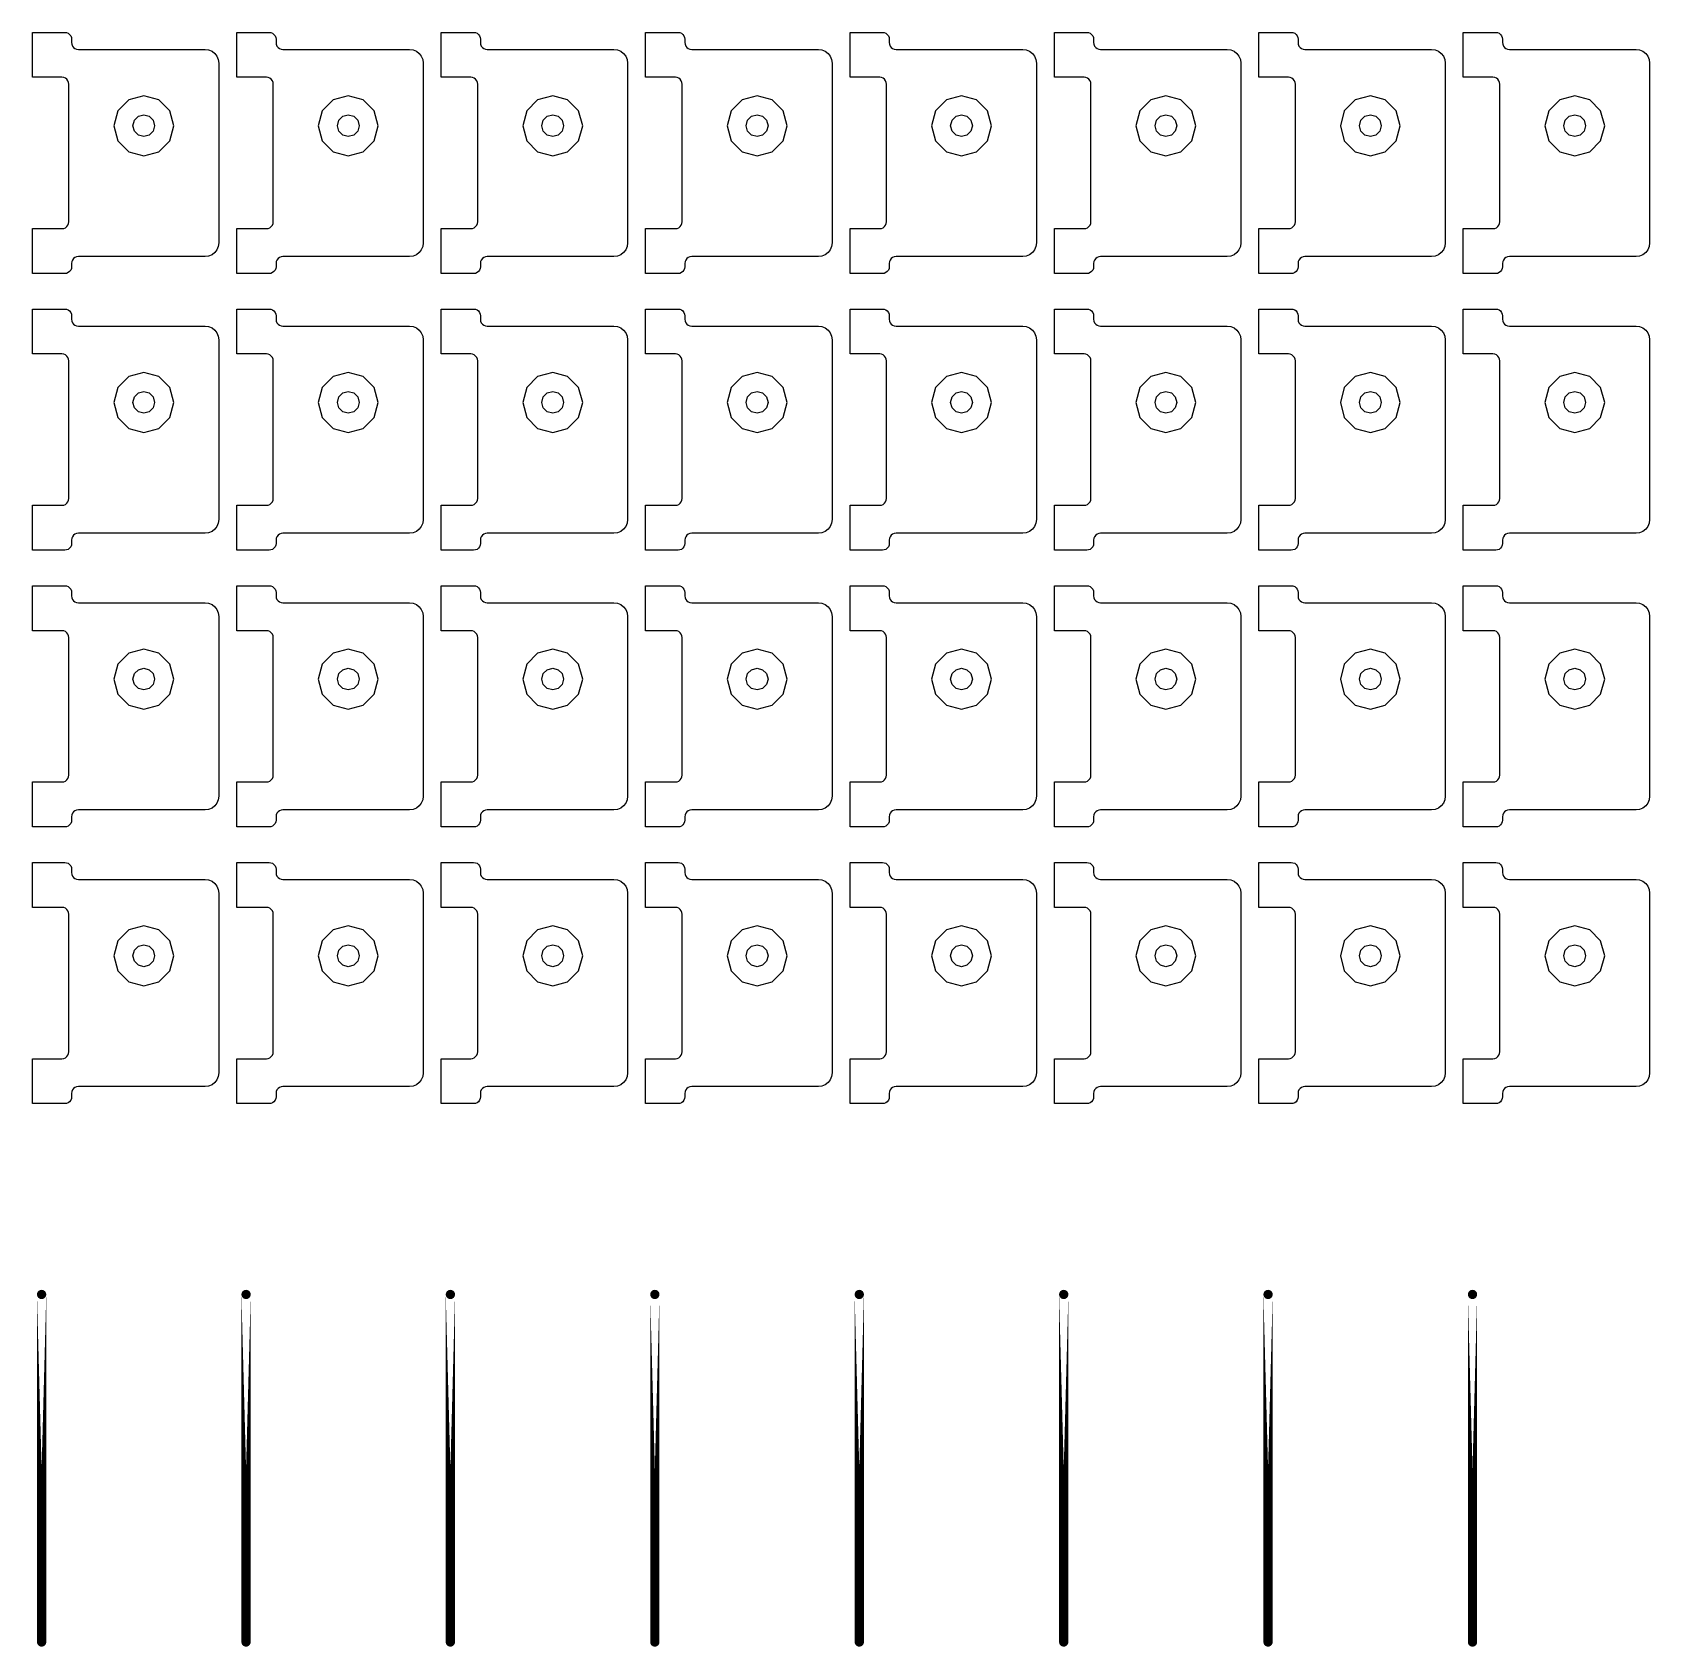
# Model space of a CAD drawing. Extents: x 11 to 212, y 11 to 212.
# Drawn here: x 81.12 to 95.08, y 46.96 to 60.89 of the extents above; entities that cross this region are included whole.
import ezdxf

# ---------------------------------------------------------------- set-up
doc = ezdxf.new("R2010")
doc.units = 0
doc.layers.get('0').update_dxf_attribs({"linetype": 'continuous'})
doc.layers.add('G', color=7, linetype='continuous')

# ---------------------------------------------------------------- blocks, each defined once
blk = doc.blocks.new('cutlineendpoint')
at = {"const_width": 0.04}
blk.add_lwpolyline([(-0.02, 0, 1), (0.02, 0, 1)], format="xyb", close=True, dxfattribs=at)

msp = doc.modelspace()

# ---------------------------------------------------------------- linework, layer by layer
at = {"layer": 'G'}
for points in [[(81.376, 59.2), (81.392, 59.202), (81.406, 59.208), (81.418, 59.217), (81.427, 59.229), (81.433, 59.244), (81.435, 59.259), (81.435, 60.447), (81.433, 60.462), (81.427, 60.476), (81.418, 60.489), (81.406, 60.498), (81.392, 60.504), (81.376, 60.506), (81.12, 60.506), (81.12, 60.894), (81.4, 60.894), (81.415, 60.892), (81.429, 60.886), (81.442, 60.877), (81.451, 60.865), (81.457, 60.851), (81.459, 60.835), (81.459, 60.806), (81.461, 60.791), (81.467, 60.776), (81.476, 60.764), (81.488, 60.755), (81.502, 60.749), (81.518, 60.747), (82.612, 60.747), (82.642, 60.743), (82.671, 60.731), (82.695, 60.713), (82.714, 60.688), (82.725, 60.66), (82.729, 60.629), (82.729, 59.076), (82.725, 59.046), (82.714, 59.018), (82.695, 58.993), (82.671, 58.975), (82.642, 58.963), (82.612, 58.959), (81.518, 58.959), (81.502, 58.957), (81.488, 58.951), (81.476, 58.942), (81.467, 58.929), (81.461, 58.915), (81.459, 58.9), (81.459, 58.871), (81.457, 58.855), (81.451, 58.841), (81.442, 58.829), (81.429, 58.82), (81.415, 58.814), (81.4, 58.812), (81.12, 58.812), (81.12, 59.2)], [(83.141, 59.2), (83.156, 59.202), (83.171, 59.208), (83.183, 59.217), (83.192, 59.229), (83.198, 59.244), (83.2, 59.259), (83.2, 60.447), (83.198, 60.462), (83.192, 60.476), (83.183, 60.489), (83.171, 60.498), (83.156, 60.504), (83.141, 60.506), (82.885, 60.506), (82.885, 60.894), (83.165, 60.894), (83.18, 60.892), (83.194, 60.886), (83.206, 60.877), (83.216, 60.865), (83.222, 60.851), (83.224, 60.835), (83.224, 60.806), (83.226, 60.791), (83.231, 60.776), (83.241, 60.764), (83.253, 60.755), (83.267, 60.749), (83.282, 60.747), (84.376, 60.747), (84.407, 60.743), (84.435, 60.731), (84.46, 60.713), (84.478, 60.688), (84.49, 60.66), (84.494, 60.629), (84.494, 59.076), (84.49, 59.046), (84.478, 59.018), (84.46, 58.993), (84.435, 58.975), (84.407, 58.963), (84.376, 58.959), (83.282, 58.959), (83.267, 58.957), (83.253, 58.951), (83.241, 58.942), (83.231, 58.929), (83.226, 58.915), (83.224, 58.9), (83.224, 58.871), (83.222, 58.855), (83.216, 58.841), (83.206, 58.829), (83.194, 58.82), (83.18, 58.814), (83.165, 58.812), (82.885, 58.812), (82.885, 59.2)], [(84.906, 59.2), (84.921, 59.202), (84.935, 59.208), (84.947, 59.217), (84.957, 59.229), (84.963, 59.244), (84.965, 59.259), (84.965, 60.447), (84.963, 60.462), (84.957, 60.476), (84.947, 60.489), (84.935, 60.498), (84.921, 60.504), (84.906, 60.506), (84.649, 60.506), (84.649, 60.894), (84.929, 60.894), (84.945, 60.892), (84.959, 60.886), (84.971, 60.877), (84.98, 60.865), (84.986, 60.851), (84.988, 60.835), (84.988, 60.806), (84.99, 60.791), (84.996, 60.776), (85.005, 60.764), (85.018, 60.755), (85.032, 60.749), (85.047, 60.747), (86.141, 60.747), (86.172, 60.743), (86.2, 60.731), (86.224, 60.713), (86.243, 60.688), (86.255, 60.66), (86.259, 60.629), (86.259, 59.076), (86.255, 59.046), (86.243, 59.018), (86.224, 58.993), (86.2, 58.975), (86.172, 58.963), (86.141, 58.959), (85.047, 58.959), (85.032, 58.957), (85.018, 58.951), (85.005, 58.942), (84.996, 58.929), (84.99, 58.915), (84.988, 58.9), (84.988, 58.871), (84.986, 58.855), (84.98, 58.841), (84.971, 58.829), (84.959, 58.82), (84.945, 58.814), (84.929, 58.812), (84.649, 58.812), (84.649, 59.2)], [(86.671, 59.2), (86.686, 59.202), (86.7, 59.208), (86.712, 59.217), (86.722, 59.229), (86.727, 59.244), (86.729, 59.259), (86.729, 60.447), (86.727, 60.462), (86.722, 60.476), (86.712, 60.489), (86.7, 60.498), (86.686, 60.504), (86.671, 60.506), (86.414, 60.506), (86.414, 60.894), (86.694, 60.894), (86.709, 60.892), (86.724, 60.886), (86.736, 60.877), (86.745, 60.865), (86.751, 60.851), (86.753, 60.835), (86.753, 60.806), (86.755, 60.791), (86.761, 60.776), (86.77, 60.764), (86.782, 60.755), (86.797, 60.749), (86.812, 60.747), (87.906, 60.747), (87.936, 60.743), (87.965, 60.731), (87.989, 60.713), (88.008, 60.688), (88.02, 60.66), (88.024, 60.629), (88.024, 59.076), (88.02, 59.046), (88.008, 59.018), (87.989, 58.993), (87.965, 58.975), (87.936, 58.963), (87.906, 58.959), (86.812, 58.959), (86.797, 58.957), (86.782, 58.951), (86.77, 58.942), (86.761, 58.929), (86.755, 58.915), (86.753, 58.9), (86.753, 58.871), (86.751, 58.855), (86.745, 58.841), (86.736, 58.829), (86.724, 58.82), (86.709, 58.814), (86.694, 58.812), (86.414, 58.812), (86.414, 59.2)], [(88.435, 59.2), (88.451, 59.202), (88.465, 59.208), (88.477, 59.217), (88.486, 59.229), (88.492, 59.244), (88.494, 59.259), (88.494, 60.447), (88.492, 60.462), (88.486, 60.476), (88.477, 60.489), (88.465, 60.498), (88.451, 60.504), (88.435, 60.506), (88.179, 60.506), (88.179, 60.894), (88.459, 60.894), (88.474, 60.892), (88.488, 60.886), (88.5, 60.877), (88.51, 60.865), (88.516, 60.851), (88.518, 60.835), (88.518, 60.806), (88.52, 60.791), (88.526, 60.776), (88.535, 60.764), (88.547, 60.755), (88.561, 60.749), (88.576, 60.747), (89.671, 60.747), (89.701, 60.743), (89.729, 60.731), (89.754, 60.713), (89.772, 60.688), (89.784, 60.66), (89.788, 60.629), (89.788, 59.076), (89.784, 59.046), (89.772, 59.018), (89.754, 58.993), (89.729, 58.975), (89.701, 58.963), (89.671, 58.959), (88.576, 58.959), (88.561, 58.957), (88.547, 58.951), (88.535, 58.942), (88.526, 58.929), (88.52, 58.915), (88.518, 58.9), (88.518, 58.871), (88.516, 58.855), (88.51, 58.841), (88.5, 58.829), (88.488, 58.82), (88.474, 58.814), (88.459, 58.812), (88.179, 58.812), (88.179, 59.2)], [(90.2, 59.2), (90.215, 59.202), (90.229, 59.208), (90.242, 59.217), (90.251, 59.229), (90.257, 59.244), (90.259, 59.259), (90.259, 60.447), (90.257, 60.462), (90.251, 60.476), (90.242, 60.489), (90.229, 60.498), (90.215, 60.504), (90.2, 60.506), (89.944, 60.506), (89.944, 60.894), (90.224, 60.894), (90.239, 60.892), (90.253, 60.886), (90.265, 60.877), (90.274, 60.865), (90.28, 60.851), (90.282, 60.835), (90.282, 60.806), (90.284, 60.791), (90.29, 60.776), (90.3, 60.764), (90.312, 60.755), (90.326, 60.749), (90.341, 60.747), (91.435, 60.747), (91.466, 60.743), (91.494, 60.731), (91.518, 60.713), (91.537, 60.688), (91.549, 60.66), (91.553, 60.629), (91.553, 59.076), (91.549, 59.046), (91.537, 59.018), (91.518, 58.993), (91.494, 58.975), (91.466, 58.963), (91.435, 58.959), (90.341, 58.959), (90.326, 58.957), (90.312, 58.951), (90.3, 58.942), (90.29, 58.929), (90.284, 58.915), (90.282, 58.9), (90.282, 58.871), (90.28, 58.855), (90.274, 58.841), (90.265, 58.829), (90.253, 58.82), (90.239, 58.814), (90.224, 58.812), (89.944, 58.812), (89.944, 59.2)], [(91.965, 59.2), (91.98, 59.202), (91.994, 59.208), (92.006, 59.217), (92.016, 59.229), (92.022, 59.244), (92.024, 59.259), (92.024, 60.447), (92.022, 60.462), (92.016, 60.476), (92.006, 60.489), (91.994, 60.498), (91.98, 60.504), (91.965, 60.506), (91.708, 60.506), (91.708, 60.894), (91.988, 60.894), (92.003, 60.892), (92.018, 60.886), (92.03, 60.877), (92.039, 60.865), (92.045, 60.851), (92.047, 60.835), (92.047, 60.806), (92.049, 60.791), (92.055, 60.776), (92.064, 60.764), (92.076, 60.755), (92.091, 60.749), (92.106, 60.747), (93.2, 60.747), (93.23, 60.743), (93.259, 60.731), (93.283, 60.713), (93.302, 60.688), (93.314, 60.66), (93.318, 60.629), (93.318, 59.076), (93.314, 59.046), (93.302, 59.018), (93.283, 58.993), (93.259, 58.975), (93.23, 58.963), (93.2, 58.959), (92.106, 58.959), (92.091, 58.957), (92.076, 58.951), (92.064, 58.942), (92.055, 58.929), (92.049, 58.915), (92.047, 58.9), (92.047, 58.871), (92.045, 58.855), (92.039, 58.841), (92.03, 58.829), (92.018, 58.82), (92.003, 58.814), (91.988, 58.812), (91.708, 58.812), (91.708, 59.2)], [(93.729, 59.2), (93.745, 59.202), (93.759, 59.208), (93.771, 59.217), (93.78, 59.229), (93.786, 59.244), (93.788, 59.259), (93.788, 60.447), (93.786, 60.462), (93.78, 60.476), (93.771, 60.489), (93.759, 60.498), (93.745, 60.504), (93.729, 60.506), (93.473, 60.506), (93.473, 60.894), (93.753, 60.894), (93.768, 60.892), (93.782, 60.886), (93.795, 60.877), (93.804, 60.865), (93.81, 60.851), (93.812, 60.835), (93.812, 60.806), (93.814, 60.791), (93.82, 60.776), (93.829, 60.764), (93.841, 60.755), (93.855, 60.749), (93.871, 60.747), (94.965, 60.747), (94.995, 60.743), (95.024, 60.731), (95.048, 60.713), (95.067, 60.688), (95.078, 60.66), (95.082, 60.629), (95.082, 59.076), (95.078, 59.046), (95.067, 59.018), (95.048, 58.993), (95.024, 58.975), (94.995, 58.963), (94.965, 58.959), (93.871, 58.959), (93.855, 58.957), (93.841, 58.951), (93.829, 58.942), (93.82, 58.929), (93.814, 58.915), (93.812, 58.9), (93.812, 58.871), (93.81, 58.855), (93.804, 58.841), (93.795, 58.829), (93.782, 58.82), (93.768, 58.814), (93.753, 58.812), (93.473, 58.812), (93.473, 59.2)], [(82.307, 59.959), (82.341, 60.088), (82.307, 60.218), (82.212, 60.312), (82.082, 60.347), (81.953, 60.312), (81.858, 60.218), (81.824, 60.088), (81.858, 59.959), (81.953, 59.864), (82.082, 59.829), (82.212, 59.864)], [(84.071, 59.959), (84.106, 60.088), (84.071, 60.218), (83.976, 60.312), (83.847, 60.347), (83.718, 60.312), (83.623, 60.218), (83.588, 60.088), (83.623, 59.959), (83.718, 59.864), (83.847, 59.829), (83.976, 59.864)], [(85.836, 59.959), (85.871, 60.088), (85.836, 60.218), (85.741, 60.312), (85.612, 60.347), (85.482, 60.312), (85.388, 60.218), (85.353, 60.088), (85.388, 59.959), (85.482, 59.864), (85.612, 59.829), (85.741, 59.864)], [(87.601, 59.959), (87.635, 60.088), (87.601, 60.218), (87.506, 60.312), (87.376, 60.347), (87.247, 60.312), (87.152, 60.218), (87.118, 60.088), (87.152, 59.959), (87.247, 59.864), (87.376, 59.829), (87.506, 59.864)], [(89.365, 59.959), (89.4, 60.088), (89.365, 60.218), (89.271, 60.312), (89.141, 60.347), (89.012, 60.312), (88.917, 60.218), (88.882, 60.088), (88.917, 59.959), (89.012, 59.864), (89.141, 59.829), (89.271, 59.864)], [(91.13, 59.959), (91.165, 60.088), (91.13, 60.218), (91.035, 60.312), (90.906, 60.347), (90.776, 60.312), (90.682, 60.218), (90.647, 60.088), (90.682, 59.959), (90.776, 59.864), (90.906, 59.829), (91.035, 59.864)], [(92.895, 59.959), (92.929, 60.088), (92.895, 60.218), (92.8, 60.312), (92.671, 60.347), (92.541, 60.312), (92.446, 60.218), (92.412, 60.088), (92.446, 59.959), (92.541, 59.864), (92.671, 59.829), (92.8, 59.864)], [(94.659, 59.959), (94.694, 60.088), (94.659, 60.218), (94.565, 60.312), (94.435, 60.347), (94.306, 60.312), (94.211, 60.218), (94.176, 60.088), (94.211, 59.959), (94.306, 59.864), (94.435, 59.829), (94.565, 59.864)], [(82.176, 60.088), (82.164, 60.041), (82.129, 60.007), (82.082, 59.994), (82.035, 60.007), (82.001, 60.041), (81.988, 60.088), (82.001, 60.135), (82.035, 60.17), (82.082, 60.182), (82.129, 60.17), (82.164, 60.135)], [(83.941, 60.088), (83.929, 60.041), (83.894, 60.007), (83.847, 59.994), (83.8, 60.007), (83.766, 60.041), (83.753, 60.088), (83.766, 60.135), (83.8, 60.17), (83.847, 60.182), (83.894, 60.17), (83.929, 60.135)], [(85.706, 60.088), (85.693, 60.041), (85.659, 60.007), (85.612, 59.994), (85.565, 60.007), (85.53, 60.041), (85.518, 60.088), (85.53, 60.135), (85.565, 60.17), (85.612, 60.182), (85.659, 60.17), (85.693, 60.135)], [(87.471, 60.088), (87.458, 60.041), (87.424, 60.007), (87.376, 59.994), (87.329, 60.007), (87.295, 60.041), (87.282, 60.088), (87.295, 60.135), (87.329, 60.17), (87.376, 60.182), (87.424, 60.17), (87.458, 60.135)], [(89.235, 60.088), (89.223, 60.041), (89.188, 60.007), (89.141, 59.994), (89.094, 60.007), (89.06, 60.041), (89.047, 60.088), (89.06, 60.135), (89.094, 60.17), (89.141, 60.182), (89.188, 60.17), (89.223, 60.135)], [(91, 60.088), (90.987, 60.041), (90.953, 60.007), (90.906, 59.994), (90.859, 60.007), (90.824, 60.041), (90.812, 60.088), (90.824, 60.135), (90.859, 60.17), (90.906, 60.182), (90.953, 60.17), (90.987, 60.135)], [(92.765, 60.088), (92.752, 60.041), (92.718, 60.007), (92.671, 59.994), (92.624, 60.007), (92.589, 60.041), (92.576, 60.088), (92.589, 60.135), (92.624, 60.17), (92.671, 60.182), (92.718, 60.17), (92.752, 60.135)], [(94.529, 60.088), (94.517, 60.041), (94.482, 60.007), (94.435, 59.994), (94.388, 60.007), (94.354, 60.041), (94.341, 60.088), (94.354, 60.135), (94.388, 60.17), (94.435, 60.182), (94.482, 60.17), (94.517, 60.135)], [(81.376, 56.812), (81.392, 56.814), (81.406, 56.82), (81.418, 56.829), (81.427, 56.841), (81.433, 56.855), (81.435, 56.871), (81.435, 58.059), (81.433, 58.074), (81.427, 58.088), (81.418, 58.1), (81.406, 58.11), (81.392, 58.116), (81.376, 58.118), (81.12, 58.118), (81.12, 58.506), (81.4, 58.506), (81.415, 58.504), (81.429, 58.498), (81.442, 58.489), (81.451, 58.476), (81.457, 58.462), (81.459, 58.447), (81.459, 58.418), (81.461, 58.402), (81.467, 58.388), (81.476, 58.376), (81.488, 58.367), (81.502, 58.361), (81.518, 58.359), (82.612, 58.359), (82.642, 58.355), (82.671, 58.343), (82.695, 58.324), (82.714, 58.3), (82.725, 58.272), (82.729, 58.241), (82.729, 56.688), (82.725, 56.658), (82.714, 56.629), (82.695, 56.605), (82.671, 56.586), (82.642, 56.575), (82.612, 56.571), (81.518, 56.571), (81.502, 56.569), (81.488, 56.563), (81.476, 56.553), (81.467, 56.541), (81.461, 56.527), (81.459, 56.512), (81.459, 56.482), (81.457, 56.467), (81.451, 56.453), (81.442, 56.441), (81.429, 56.431), (81.415, 56.426), (81.4, 56.424), (81.12, 56.424), (81.12, 56.812)], [(83.141, 56.812), (83.156, 56.814), (83.171, 56.82), (83.183, 56.829), (83.192, 56.841), (83.198, 56.855), (83.2, 56.871), (83.2, 58.059), (83.198, 58.074), (83.192, 58.088), (83.183, 58.1), (83.171, 58.11), (83.156, 58.116), (83.141, 58.118), (82.885, 58.118), (82.885, 58.506), (83.165, 58.506), (83.18, 58.504), (83.194, 58.498), (83.206, 58.489), (83.216, 58.476), (83.222, 58.462), (83.224, 58.447), (83.224, 58.418), (83.226, 58.402), (83.231, 58.388), (83.241, 58.376), (83.253, 58.367), (83.267, 58.361), (83.282, 58.359), (84.376, 58.359), (84.407, 58.355), (84.435, 58.343), (84.46, 58.324), (84.478, 58.3), (84.49, 58.272), (84.494, 58.241), (84.494, 56.688), (84.49, 56.658), (84.478, 56.629), (84.46, 56.605), (84.435, 56.586), (84.407, 56.575), (84.376, 56.571), (83.282, 56.571), (83.267, 56.569), (83.253, 56.563), (83.241, 56.553), (83.231, 56.541), (83.226, 56.527), (83.224, 56.512), (83.224, 56.482), (83.222, 56.467), (83.216, 56.453), (83.206, 56.441), (83.194, 56.431), (83.18, 56.426), (83.165, 56.424), (82.885, 56.424), (82.885, 56.812)], [(84.906, 56.812), (84.921, 56.814), (84.935, 56.82), (84.947, 56.829), (84.957, 56.841), (84.963, 56.855), (84.965, 56.871), (84.965, 58.059), (84.963, 58.074), (84.957, 58.088), (84.947, 58.1), (84.935, 58.11), (84.921, 58.116), (84.906, 58.118), (84.649, 58.118), (84.649, 58.506), (84.929, 58.506), (84.945, 58.504), (84.959, 58.498), (84.971, 58.489), (84.98, 58.476), (84.986, 58.462), (84.988, 58.447), (84.988, 58.418), (84.99, 58.402), (84.996, 58.388), (85.005, 58.376), (85.018, 58.367), (85.032, 58.361), (85.047, 58.359), (86.141, 58.359), (86.172, 58.355), (86.2, 58.343), (86.224, 58.324), (86.243, 58.3), (86.255, 58.272), (86.259, 58.241), (86.259, 56.688), (86.255, 56.658), (86.243, 56.629), (86.224, 56.605), (86.2, 56.586), (86.172, 56.575), (86.141, 56.571), (85.047, 56.571), (85.032, 56.569), (85.018, 56.563), (85.005, 56.553), (84.996, 56.541), (84.99, 56.527), (84.988, 56.512), (84.988, 56.482), (84.986, 56.467), (84.98, 56.453), (84.971, 56.441), (84.959, 56.431), (84.945, 56.426), (84.929, 56.424), (84.649, 56.424), (84.649, 56.812)], [(86.671, 56.812), (86.686, 56.814), (86.7, 56.82), (86.712, 56.829), (86.722, 56.841), (86.727, 56.855), (86.729, 56.871), (86.729, 58.059), (86.727, 58.074), (86.722, 58.088), (86.712, 58.1), (86.7, 58.11), (86.686, 58.116), (86.671, 58.118), (86.414, 58.118), (86.414, 58.506), (86.694, 58.506), (86.709, 58.504), (86.724, 58.498), (86.736, 58.489), (86.745, 58.476), (86.751, 58.462), (86.753, 58.447), (86.753, 58.418), (86.755, 58.402), (86.761, 58.388), (86.77, 58.376), (86.782, 58.367), (86.797, 58.361), (86.812, 58.359), (87.906, 58.359), (87.936, 58.355), (87.965, 58.343), (87.989, 58.324), (88.008, 58.3), (88.02, 58.272), (88.024, 58.241), (88.024, 56.688), (88.02, 56.658), (88.008, 56.629), (87.989, 56.605), (87.965, 56.586), (87.936, 56.575), (87.906, 56.571), (86.812, 56.571), (86.797, 56.569), (86.782, 56.563), (86.77, 56.553), (86.761, 56.541), (86.755, 56.527), (86.753, 56.512), (86.753, 56.482), (86.751, 56.467), (86.745, 56.453), (86.736, 56.441), (86.724, 56.431), (86.709, 56.426), (86.694, 56.424), (86.414, 56.424), (86.414, 56.812)], [(88.435, 56.812), (88.451, 56.814), (88.465, 56.82), (88.477, 56.829), (88.486, 56.841), (88.492, 56.855), (88.494, 56.871), (88.494, 58.059), (88.492, 58.074), (88.486, 58.088), (88.477, 58.1), (88.465, 58.11), (88.451, 58.116), (88.435, 58.118), (88.179, 58.118), (88.179, 58.506), (88.459, 58.506), (88.474, 58.504), (88.488, 58.498), (88.5, 58.489), (88.51, 58.476), (88.516, 58.462), (88.518, 58.447), (88.518, 58.418), (88.52, 58.402), (88.526, 58.388), (88.535, 58.376), (88.547, 58.367), (88.561, 58.361), (88.576, 58.359), (89.671, 58.359), (89.701, 58.355), (89.729, 58.343), (89.754, 58.324), (89.772, 58.3), (89.784, 58.272), (89.788, 58.241), (89.788, 56.688), (89.784, 56.658), (89.772, 56.629), (89.754, 56.605), (89.729, 56.586), (89.701, 56.575), (89.671, 56.571), (88.576, 56.571), (88.561, 56.569), (88.547, 56.563), (88.535, 56.553), (88.526, 56.541), (88.52, 56.527), (88.518, 56.512), (88.518, 56.482), (88.516, 56.467), (88.51, 56.453), (88.5, 56.441), (88.488, 56.431), (88.474, 56.426), (88.459, 56.424), (88.179, 56.424), (88.179, 56.812)], [(90.2, 56.812), (90.215, 56.814), (90.229, 56.82), (90.242, 56.829), (90.251, 56.841), (90.257, 56.855), (90.259, 56.871), (90.259, 58.059), (90.257, 58.074), (90.251, 58.088), (90.242, 58.1), (90.229, 58.11), (90.215, 58.116), (90.2, 58.118), (89.944, 58.118), (89.944, 58.506), (90.224, 58.506), (90.239, 58.504), (90.253, 58.498), (90.265, 58.489), (90.274, 58.476), (90.28, 58.462), (90.282, 58.447), (90.282, 58.418), (90.284, 58.402), (90.29, 58.388), (90.3, 58.376), (90.312, 58.367), (90.326, 58.361), (90.341, 58.359), (91.435, 58.359), (91.466, 58.355), (91.494, 58.343), (91.518, 58.324), (91.537, 58.3), (91.549, 58.272), (91.553, 58.241), (91.553, 56.688), (91.549, 56.658), (91.537, 56.629), (91.518, 56.605), (91.494, 56.586), (91.466, 56.575), (91.435, 56.571), (90.341, 56.571), (90.326, 56.569), (90.312, 56.563), (90.3, 56.553), (90.29, 56.541), (90.284, 56.527), (90.282, 56.512), (90.282, 56.482), (90.28, 56.467), (90.274, 56.453), (90.265, 56.441), (90.253, 56.431), (90.239, 56.426), (90.224, 56.424), (89.944, 56.424), (89.944, 56.812)], [(91.965, 56.812), (91.98, 56.814), (91.994, 56.82), (92.006, 56.829), (92.016, 56.841), (92.022, 56.855), (92.024, 56.871), (92.024, 58.059), (92.022, 58.074), (92.016, 58.088), (92.006, 58.1), (91.994, 58.11), (91.98, 58.116), (91.965, 58.118), (91.708, 58.118), (91.708, 58.506), (91.988, 58.506), (92.003, 58.504), (92.018, 58.498), (92.03, 58.489), (92.039, 58.476), (92.045, 58.462), (92.047, 58.447), (92.047, 58.418), (92.049, 58.402), (92.055, 58.388), (92.064, 58.376), (92.076, 58.367), (92.091, 58.361), (92.106, 58.359), (93.2, 58.359), (93.23, 58.355), (93.259, 58.343), (93.283, 58.324), (93.302, 58.3), (93.314, 58.272), (93.318, 58.241), (93.318, 56.688), (93.314, 56.658), (93.302, 56.629), (93.283, 56.605), (93.259, 56.586), (93.23, 56.575), (93.2, 56.571), (92.106, 56.571), (92.091, 56.569), (92.076, 56.563), (92.064, 56.553), (92.055, 56.541), (92.049, 56.527), (92.047, 56.512), (92.047, 56.482), (92.045, 56.467), (92.039, 56.453), (92.03, 56.441), (92.018, 56.431), (92.003, 56.426), (91.988, 56.424), (91.708, 56.424), (91.708, 56.812)], [(93.729, 56.812), (93.745, 56.814), (93.759, 56.82), (93.771, 56.829), (93.78, 56.841), (93.786, 56.855), (93.788, 56.871), (93.788, 58.059), (93.786, 58.074), (93.78, 58.088), (93.771, 58.1), (93.759, 58.11), (93.745, 58.116), (93.729, 58.118), (93.473, 58.118), (93.473, 58.506), (93.753, 58.506), (93.768, 58.504), (93.782, 58.498), (93.795, 58.489), (93.804, 58.476), (93.81, 58.462), (93.812, 58.447), (93.812, 58.418), (93.814, 58.402), (93.82, 58.388), (93.829, 58.376), (93.841, 58.367), (93.855, 58.361), (93.871, 58.359), (94.965, 58.359), (94.995, 58.355), (95.024, 58.343), (95.048, 58.324), (95.067, 58.3), (95.078, 58.272), (95.082, 58.241), (95.082, 56.688), (95.078, 56.658), (95.067, 56.629), (95.048, 56.605), (95.024, 56.586), (94.995, 56.575), (94.965, 56.571), (93.871, 56.571), (93.855, 56.569), (93.841, 56.563), (93.829, 56.553), (93.82, 56.541), (93.814, 56.527), (93.812, 56.512), (93.812, 56.482), (93.81, 56.467), (93.804, 56.453), (93.795, 56.441), (93.782, 56.431), (93.768, 56.426), (93.753, 56.424), (93.473, 56.424), (93.473, 56.812)], [(82.307, 57.571), (82.341, 57.7), (82.307, 57.829), (82.212, 57.924), (82.082, 57.959), (81.953, 57.924), (81.858, 57.829), (81.824, 57.7), (81.858, 57.571), (81.953, 57.476), (82.082, 57.441), (82.212, 57.476)], [(84.071, 57.571), (84.106, 57.7), (84.071, 57.829), (83.976, 57.924), (83.847, 57.959), (83.718, 57.924), (83.623, 57.829), (83.588, 57.7), (83.623, 57.571), (83.718, 57.476), (83.847, 57.441), (83.976, 57.476)], [(85.836, 57.571), (85.871, 57.7), (85.836, 57.829), (85.741, 57.924), (85.612, 57.959), (85.482, 57.924), (85.388, 57.829), (85.353, 57.7), (85.388, 57.571), (85.482, 57.476), (85.612, 57.441), (85.741, 57.476)], [(87.601, 57.571), (87.635, 57.7), (87.601, 57.829), (87.506, 57.924), (87.376, 57.959), (87.247, 57.924), (87.152, 57.829), (87.118, 57.7), (87.152, 57.571), (87.247, 57.476), (87.376, 57.441), (87.506, 57.476)], [(89.365, 57.571), (89.4, 57.7), (89.365, 57.829), (89.271, 57.924), (89.141, 57.959), (89.012, 57.924), (88.917, 57.829), (88.882, 57.7), (88.917, 57.571), (89.012, 57.476), (89.141, 57.441), (89.271, 57.476)], [(91.13, 57.571), (91.165, 57.7), (91.13, 57.829), (91.035, 57.924), (90.906, 57.959), (90.776, 57.924), (90.682, 57.829), (90.647, 57.7), (90.682, 57.571), (90.776, 57.476), (90.906, 57.441), (91.035, 57.476)], [(92.895, 57.571), (92.929, 57.7), (92.895, 57.829), (92.8, 57.924), (92.671, 57.959), (92.541, 57.924), (92.446, 57.829), (92.412, 57.7), (92.446, 57.571), (92.541, 57.476), (92.671, 57.441), (92.8, 57.476)], [(94.659, 57.571), (94.694, 57.7), (94.659, 57.829), (94.565, 57.924), (94.435, 57.959), (94.306, 57.924), (94.211, 57.829), (94.176, 57.7), (94.211, 57.571), (94.306, 57.476), (94.435, 57.441), (94.565, 57.476)], [(82.176, 57.7), (82.164, 57.653), (82.129, 57.618), (82.082, 57.606), (82.035, 57.618), (82.001, 57.653), (81.988, 57.7), (82.001, 57.747), (82.035, 57.782), (82.082, 57.794), (82.129, 57.782), (82.164, 57.747)], [(83.941, 57.7), (83.929, 57.653), (83.894, 57.618), (83.847, 57.606), (83.8, 57.618), (83.766, 57.653), (83.753, 57.7), (83.766, 57.747), (83.8, 57.782), (83.847, 57.794), (83.894, 57.782), (83.929, 57.747)], [(85.706, 57.7), (85.693, 57.653), (85.659, 57.618), (85.612, 57.606), (85.565, 57.618), (85.53, 57.653), (85.518, 57.7), (85.53, 57.747), (85.565, 57.782), (85.612, 57.794), (85.659, 57.782), (85.693, 57.747)], [(87.471, 57.7), (87.458, 57.653), (87.424, 57.618), (87.376, 57.606), (87.329, 57.618), (87.295, 57.653), (87.282, 57.7), (87.295, 57.747), (87.329, 57.782), (87.376, 57.794), (87.424, 57.782), (87.458, 57.747)], [(89.235, 57.7), (89.223, 57.653), (89.188, 57.618), (89.141, 57.606), (89.094, 57.618), (89.06, 57.653), (89.047, 57.7), (89.06, 57.747), (89.094, 57.782), (89.141, 57.794), (89.188, 57.782), (89.223, 57.747)], [(91, 57.7), (90.987, 57.653), (90.953, 57.618), (90.906, 57.606), (90.859, 57.618), (90.824, 57.653), (90.812, 57.7), (90.824, 57.747), (90.859, 57.782), (90.906, 57.794), (90.953, 57.782), (90.987, 57.747)], [(92.765, 57.7), (92.752, 57.653), (92.718, 57.618), (92.671, 57.606), (92.624, 57.618), (92.589, 57.653), (92.576, 57.7), (92.589, 57.747), (92.624, 57.782), (92.671, 57.794), (92.718, 57.782), (92.752, 57.747)], [(94.529, 57.7), (94.517, 57.653), (94.482, 57.618), (94.435, 57.606), (94.388, 57.618), (94.354, 57.653), (94.341, 57.7), (94.354, 57.747), (94.388, 57.782), (94.435, 57.794), (94.482, 57.782), (94.517, 57.747)], [(81.376, 54.424), (81.392, 54.426), (81.406, 54.431), (81.418, 54.441), (81.427, 54.453), (81.433, 54.467), (81.435, 54.482), (81.435, 55.671), (81.433, 55.686), (81.427, 55.7), (81.418, 55.712), (81.406, 55.722), (81.392, 55.727), (81.376, 55.729), (81.12, 55.729), (81.12, 56.118), (81.4, 56.118), (81.415, 56.116), (81.429, 56.11), (81.442, 56.1), (81.451, 56.088), (81.457, 56.074), (81.459, 56.059), (81.459, 56.029), (81.461, 56.014), (81.467, 56), (81.476, 55.988), (81.488, 55.978), (81.502, 55.973), (81.518, 55.971), (82.612, 55.971), (82.642, 55.967), (82.671, 55.955), (82.695, 55.936), (82.714, 55.912), (82.725, 55.883), (82.729, 55.853), (82.729, 54.3), (82.725, 54.27), (82.714, 54.241), (82.695, 54.217), (82.671, 54.198), (82.642, 54.186), (82.612, 54.182), (81.518, 54.182), (81.502, 54.18), (81.488, 54.174), (81.476, 54.165), (81.467, 54.153), (81.461, 54.139), (81.459, 54.124), (81.459, 54.094), (81.457, 54.079), (81.451, 54.065), (81.442, 54.053), (81.429, 54.043), (81.415, 54.037), (81.4, 54.035), (81.12, 54.035), (81.12, 54.424)], [(83.141, 54.424), (83.156, 54.426), (83.171, 54.431), (83.183, 54.441), (83.192, 54.453), (83.198, 54.467), (83.2, 54.482), (83.2, 55.671), (83.198, 55.686), (83.192, 55.7), (83.183, 55.712), (83.171, 55.722), (83.156, 55.727), (83.141, 55.729), (82.885, 55.729), (82.885, 56.118), (83.165, 56.118), (83.18, 56.116), (83.194, 56.11), (83.206, 56.1), (83.216, 56.088), (83.222, 56.074), (83.224, 56.059), (83.224, 56.029), (83.226, 56.014), (83.231, 56), (83.241, 55.988), (83.253, 55.978), (83.267, 55.973), (83.282, 55.971), (84.376, 55.971), (84.407, 55.967), (84.435, 55.955), (84.46, 55.936), (84.478, 55.912), (84.49, 55.883), (84.494, 55.853), (84.494, 54.3), (84.49, 54.27), (84.478, 54.241), (84.46, 54.217), (84.435, 54.198), (84.407, 54.186), (84.376, 54.182), (83.282, 54.182), (83.267, 54.18), (83.253, 54.174), (83.241, 54.165), (83.231, 54.153), (83.226, 54.139), (83.224, 54.124), (83.224, 54.094), (83.222, 54.079), (83.216, 54.065), (83.206, 54.053), (83.194, 54.043), (83.18, 54.037), (83.165, 54.035), (82.885, 54.035), (82.885, 54.424)], [(84.906, 54.424), (84.921, 54.426), (84.935, 54.431), (84.947, 54.441), (84.957, 54.453), (84.963, 54.467), (84.965, 54.482), (84.965, 55.671), (84.963, 55.686), (84.957, 55.7), (84.947, 55.712), (84.935, 55.722), (84.921, 55.727), (84.906, 55.729), (84.649, 55.729), (84.649, 56.118), (84.929, 56.118), (84.945, 56.116), (84.959, 56.11), (84.971, 56.1), (84.98, 56.088), (84.986, 56.074), (84.988, 56.059), (84.988, 56.029), (84.99, 56.014), (84.996, 56), (85.005, 55.988), (85.018, 55.978), (85.032, 55.973), (85.047, 55.971), (86.141, 55.971), (86.172, 55.967), (86.2, 55.955), (86.224, 55.936), (86.243, 55.912), (86.255, 55.883), (86.259, 55.853), (86.259, 54.3), (86.255, 54.27), (86.243, 54.241), (86.224, 54.217), (86.2, 54.198), (86.172, 54.186), (86.141, 54.182), (85.047, 54.182), (85.032, 54.18), (85.018, 54.174), (85.005, 54.165), (84.996, 54.153), (84.99, 54.139), (84.988, 54.124), (84.988, 54.094), (84.986, 54.079), (84.98, 54.065), (84.971, 54.053), (84.959, 54.043), (84.945, 54.037), (84.929, 54.035), (84.649, 54.035), (84.649, 54.424)], [(86.671, 54.424), (86.686, 54.426), (86.7, 54.431), (86.712, 54.441), (86.722, 54.453), (86.727, 54.467), (86.729, 54.482), (86.729, 55.671), (86.727, 55.686), (86.722, 55.7), (86.712, 55.712), (86.7, 55.722), (86.686, 55.727), (86.671, 55.729), (86.414, 55.729), (86.414, 56.118), (86.694, 56.118), (86.709, 56.116), (86.724, 56.11), (86.736, 56.1), (86.745, 56.088), (86.751, 56.074), (86.753, 56.059), (86.753, 56.029), (86.755, 56.014), (86.761, 56), (86.77, 55.988), (86.782, 55.978), (86.797, 55.973), (86.812, 55.971), (87.906, 55.971), (87.936, 55.967), (87.965, 55.955), (87.989, 55.936), (88.008, 55.912), (88.02, 55.883), (88.024, 55.853), (88.024, 54.3), (88.02, 54.27), (88.008, 54.241), (87.989, 54.217), (87.965, 54.198), (87.936, 54.186), (87.906, 54.182), (86.812, 54.182), (86.797, 54.18), (86.782, 54.174), (86.77, 54.165), (86.761, 54.153), (86.755, 54.139), (86.753, 54.124), (86.753, 54.094), (86.751, 54.079), (86.745, 54.065), (86.736, 54.053), (86.724, 54.043), (86.709, 54.037), (86.694, 54.035), (86.414, 54.035), (86.414, 54.424)], [(88.435, 54.424), (88.451, 54.426), (88.465, 54.431), (88.477, 54.441), (88.486, 54.453), (88.492, 54.467), (88.494, 54.482), (88.494, 55.671), (88.492, 55.686), (88.486, 55.7), (88.477, 55.712), (88.465, 55.722), (88.451, 55.727), (88.435, 55.729), (88.179, 55.729), (88.179, 56.118), (88.459, 56.118), (88.474, 56.116), (88.488, 56.11), (88.5, 56.1), (88.51, 56.088), (88.516, 56.074), (88.518, 56.059), (88.518, 56.029), (88.52, 56.014), (88.526, 56), (88.535, 55.988), (88.547, 55.978), (88.561, 55.973), (88.576, 55.971), (89.671, 55.971), (89.701, 55.967), (89.729, 55.955), (89.754, 55.936), (89.772, 55.912), (89.784, 55.883), (89.788, 55.853), (89.788, 54.3), (89.784, 54.27), (89.772, 54.241), (89.754, 54.217), (89.729, 54.198), (89.701, 54.186), (89.671, 54.182), (88.576, 54.182), (88.561, 54.18), (88.547, 54.174), (88.535, 54.165), (88.526, 54.153), (88.52, 54.139), (88.518, 54.124), (88.518, 54.094), (88.516, 54.079), (88.51, 54.065), (88.5, 54.053), (88.488, 54.043), (88.474, 54.037), (88.459, 54.035), (88.179, 54.035), (88.179, 54.424)], [(90.2, 54.424), (90.215, 54.426), (90.229, 54.431), (90.242, 54.441), (90.251, 54.453), (90.257, 54.467), (90.259, 54.482), (90.259, 55.671), (90.257, 55.686), (90.251, 55.7), (90.242, 55.712), (90.229, 55.722), (90.215, 55.727), (90.2, 55.729), (89.944, 55.729), (89.944, 56.118), (90.224, 56.118), (90.239, 56.116), (90.253, 56.11), (90.265, 56.1), (90.274, 56.088), (90.28, 56.074), (90.282, 56.059), (90.282, 56.029), (90.284, 56.014), (90.29, 56), (90.3, 55.988), (90.312, 55.978), (90.326, 55.973), (90.341, 55.971), (91.435, 55.971), (91.466, 55.967), (91.494, 55.955), (91.518, 55.936), (91.537, 55.912), (91.549, 55.883), (91.553, 55.853), (91.553, 54.3), (91.549, 54.27), (91.537, 54.241), (91.518, 54.217), (91.494, 54.198), (91.466, 54.186), (91.435, 54.182), (90.341, 54.182), (90.326, 54.18), (90.312, 54.174), (90.3, 54.165), (90.29, 54.153), (90.284, 54.139), (90.282, 54.124), (90.282, 54.094), (90.28, 54.079), (90.274, 54.065), (90.265, 54.053), (90.253, 54.043), (90.239, 54.037), (90.224, 54.035), (89.944, 54.035), (89.944, 54.424)], [(91.965, 54.424), (91.98, 54.426), (91.994, 54.431), (92.006, 54.441), (92.016, 54.453), (92.022, 54.467), (92.024, 54.482), (92.024, 55.671), (92.022, 55.686), (92.016, 55.7), (92.006, 55.712), (91.994, 55.722), (91.98, 55.727), (91.965, 55.729), (91.708, 55.729), (91.708, 56.118), (91.988, 56.118), (92.003, 56.116), (92.018, 56.11), (92.03, 56.1), (92.039, 56.088), (92.045, 56.074), (92.047, 56.059), (92.047, 56.029), (92.049, 56.014), (92.055, 56), (92.064, 55.988), (92.076, 55.978), (92.091, 55.973), (92.106, 55.971), (93.2, 55.971), (93.23, 55.967), (93.259, 55.955), (93.283, 55.936), (93.302, 55.912), (93.314, 55.883), (93.318, 55.853), (93.318, 54.3), (93.314, 54.27), (93.302, 54.241), (93.283, 54.217), (93.259, 54.198), (93.23, 54.186), (93.2, 54.182), (92.106, 54.182), (92.091, 54.18), (92.076, 54.174), (92.064, 54.165), (92.055, 54.153), (92.049, 54.139), (92.047, 54.124), (92.047, 54.094), (92.045, 54.079), (92.039, 54.065), (92.03, 54.053), (92.018, 54.043), (92.003, 54.037), (91.988, 54.035), (91.708, 54.035), (91.708, 54.424)], [(93.729, 54.424), (93.745, 54.426), (93.759, 54.431), (93.771, 54.441), (93.78, 54.453), (93.786, 54.467), (93.788, 54.482), (93.788, 55.671), (93.786, 55.686), (93.78, 55.7), (93.771, 55.712), (93.759, 55.722), (93.745, 55.727), (93.729, 55.729), (93.473, 55.729), (93.473, 56.118), (93.753, 56.118), (93.768, 56.116), (93.782, 56.11), (93.795, 56.1), (93.804, 56.088), (93.81, 56.074), (93.812, 56.059), (93.812, 56.029), (93.814, 56.014), (93.82, 56), (93.829, 55.988), (93.841, 55.978), (93.855, 55.973), (93.871, 55.971), (94.965, 55.971), (94.995, 55.967), (95.024, 55.955), (95.048, 55.936), (95.067, 55.912), (95.078, 55.883), (95.082, 55.853), (95.082, 54.3), (95.078, 54.27), (95.067, 54.241), (95.048, 54.217), (95.024, 54.198), (94.995, 54.186), (94.965, 54.182), (93.871, 54.182), (93.855, 54.18), (93.841, 54.174), (93.829, 54.165), (93.82, 54.153), (93.814, 54.139), (93.812, 54.124), (93.812, 54.094), (93.81, 54.079), (93.804, 54.065), (93.795, 54.053), (93.782, 54.043), (93.768, 54.037), (93.753, 54.035), (93.473, 54.035), (93.473, 54.424)], [(82.307, 55.182), (82.341, 55.312), (82.307, 55.441), (82.212, 55.536), (82.082, 55.571), (81.953, 55.536), (81.858, 55.441), (81.824, 55.312), (81.858, 55.182), (81.953, 55.088), (82.082, 55.053), (82.212, 55.088)], [(84.071, 55.182), (84.106, 55.312), (84.071, 55.441), (83.976, 55.536), (83.847, 55.571), (83.718, 55.536), (83.623, 55.441), (83.588, 55.312), (83.623, 55.182), (83.718, 55.088), (83.847, 55.053), (83.976, 55.088)], [(85.836, 55.182), (85.871, 55.312), (85.836, 55.441), (85.741, 55.536), (85.612, 55.571), (85.482, 55.536), (85.388, 55.441), (85.353, 55.312), (85.388, 55.182), (85.482, 55.088), (85.612, 55.053), (85.741, 55.088)], [(87.601, 55.182), (87.635, 55.312), (87.601, 55.441), (87.506, 55.536), (87.376, 55.571), (87.247, 55.536), (87.152, 55.441), (87.118, 55.312), (87.152, 55.182), (87.247, 55.088), (87.376, 55.053), (87.506, 55.088)], [(89.365, 55.182), (89.4, 55.312), (89.365, 55.441), (89.271, 55.536), (89.141, 55.571), (89.012, 55.536), (88.917, 55.441), (88.882, 55.312), (88.917, 55.182), (89.012, 55.088), (89.141, 55.053), (89.271, 55.088)], [(91.13, 55.182), (91.165, 55.312), (91.13, 55.441), (91.035, 55.536), (90.906, 55.571), (90.776, 55.536), (90.682, 55.441), (90.647, 55.312), (90.682, 55.182), (90.776, 55.088), (90.906, 55.053), (91.035, 55.088)], [(92.895, 55.182), (92.929, 55.312), (92.895, 55.441), (92.8, 55.536), (92.671, 55.571), (92.541, 55.536), (92.446, 55.441), (92.412, 55.312), (92.446, 55.182), (92.541, 55.088), (92.671, 55.053), (92.8, 55.088)], [(94.659, 55.182), (94.694, 55.312), (94.659, 55.441), (94.565, 55.536), (94.435, 55.571), (94.306, 55.536), (94.211, 55.441), (94.176, 55.312), (94.211, 55.182), (94.306, 55.088), (94.435, 55.053), (94.565, 55.088)], [(82.176, 55.312), (82.164, 55.265), (82.129, 55.23), (82.082, 55.218), (82.035, 55.23), (82.001, 55.265), (81.988, 55.312), (82.001, 55.359), (82.035, 55.393), (82.082, 55.406), (82.129, 55.393), (82.164, 55.359)], [(83.941, 55.312), (83.929, 55.265), (83.894, 55.23), (83.847, 55.218), (83.8, 55.23), (83.766, 55.265), (83.753, 55.312), (83.766, 55.359), (83.8, 55.393), (83.847, 55.406), (83.894, 55.393), (83.929, 55.359)], [(85.706, 55.312), (85.693, 55.265), (85.659, 55.23), (85.612, 55.218), (85.565, 55.23), (85.53, 55.265), (85.518, 55.312), (85.53, 55.359), (85.565, 55.393), (85.612, 55.406), (85.659, 55.393), (85.693, 55.359)], [(87.471, 55.312), (87.458, 55.265), (87.424, 55.23), (87.376, 55.218), (87.329, 55.23), (87.295, 55.265), (87.282, 55.312), (87.295, 55.359), (87.329, 55.393), (87.376, 55.406), (87.424, 55.393), (87.458, 55.359)], [(89.235, 55.312), (89.223, 55.265), (89.188, 55.23), (89.141, 55.218), (89.094, 55.23), (89.06, 55.265), (89.047, 55.312), (89.06, 55.359), (89.094, 55.393), (89.141, 55.406), (89.188, 55.393), (89.223, 55.359)], [(91, 55.312), (90.987, 55.265), (90.953, 55.23), (90.906, 55.218), (90.859, 55.23), (90.824, 55.265), (90.812, 55.312), (90.824, 55.359), (90.859, 55.393), (90.906, 55.406), (90.953, 55.393), (90.987, 55.359)], [(92.765, 55.312), (92.752, 55.265), (92.718, 55.23), (92.671, 55.218), (92.624, 55.23), (92.589, 55.265), (92.576, 55.312), (92.589, 55.359), (92.624, 55.393), (92.671, 55.406), (92.718, 55.393), (92.752, 55.359)], [(94.529, 55.312), (94.517, 55.265), (94.482, 55.23), (94.435, 55.218), (94.388, 55.23), (94.354, 55.265), (94.341, 55.312), (94.354, 55.359), (94.388, 55.393), (94.435, 55.406), (94.482, 55.393), (94.517, 55.359)], [(81.376, 52.035), (81.392, 52.037), (81.406, 52.043), (81.418, 52.053), (81.427, 52.065), (81.433, 52.079), (81.435, 52.094), (81.435, 53.282), (81.433, 53.298), (81.427, 53.312), (81.418, 53.324), (81.406, 53.333), (81.392, 53.339), (81.376, 53.341), (81.12, 53.341), (81.12, 53.729), (81.4, 53.729), (81.415, 53.727), (81.429, 53.722), (81.442, 53.712), (81.451, 53.7), (81.457, 53.686), (81.459, 53.671), (81.459, 53.641), (81.461, 53.626), (81.467, 53.612), (81.476, 53.6), (81.488, 53.59), (81.502, 53.584), (81.518, 53.582), (82.612, 53.582), (82.642, 53.578), (82.671, 53.567), (82.695, 53.548), (82.714, 53.524), (82.725, 53.495), (82.729, 53.465), (82.729, 51.912), (82.725, 51.881), (82.714, 51.853), (82.695, 51.829), (82.671, 51.81), (82.642, 51.798), (82.612, 51.794), (81.518, 51.794), (81.502, 51.792), (81.488, 51.786), (81.476, 51.777), (81.467, 51.765), (81.461, 51.751), (81.459, 51.735), (81.459, 51.706), (81.457, 51.691), (81.451, 51.676), (81.442, 51.664), (81.429, 51.655), (81.415, 51.649), (81.4, 51.647), (81.12, 51.647), (81.12, 52.035)], [(83.141, 52.035), (83.156, 52.037), (83.171, 52.043), (83.183, 52.053), (83.192, 52.065), (83.198, 52.079), (83.2, 52.094), (83.2, 53.282), (83.198, 53.298), (83.192, 53.312), (83.183, 53.324), (83.171, 53.333), (83.156, 53.339), (83.141, 53.341), (82.885, 53.341), (82.885, 53.729), (83.165, 53.729), (83.18, 53.727), (83.194, 53.722), (83.206, 53.712), (83.216, 53.7), (83.222, 53.686), (83.224, 53.671), (83.224, 53.641), (83.226, 53.626), (83.231, 53.612), (83.241, 53.6), (83.253, 53.59), (83.267, 53.584), (83.282, 53.582), (84.376, 53.582), (84.407, 53.578), (84.435, 53.567), (84.46, 53.548), (84.478, 53.524), (84.49, 53.495), (84.494, 53.465), (84.494, 51.912), (84.49, 51.881), (84.478, 51.853), (84.46, 51.829), (84.435, 51.81), (84.407, 51.798), (84.376, 51.794), (83.282, 51.794), (83.267, 51.792), (83.253, 51.786), (83.241, 51.777), (83.231, 51.765), (83.226, 51.751), (83.224, 51.735), (83.224, 51.706), (83.222, 51.691), (83.216, 51.676), (83.206, 51.664), (83.194, 51.655), (83.18, 51.649), (83.165, 51.647), (82.885, 51.647), (82.885, 52.035)], [(84.906, 52.035), (84.921, 52.037), (84.935, 52.043), (84.947, 52.053), (84.957, 52.065), (84.963, 52.079), (84.965, 52.094), (84.965, 53.282), (84.963, 53.298), (84.957, 53.312), (84.947, 53.324), (84.935, 53.333), (84.921, 53.339), (84.906, 53.341), (84.649, 53.341), (84.649, 53.729), (84.929, 53.729), (84.945, 53.727), (84.959, 53.722), (84.971, 53.712), (84.98, 53.7), (84.986, 53.686), (84.988, 53.671), (84.988, 53.641), (84.99, 53.626), (84.996, 53.612), (85.005, 53.6), (85.018, 53.59), (85.032, 53.584), (85.047, 53.582), (86.141, 53.582), (86.172, 53.578), (86.2, 53.567), (86.224, 53.548), (86.243, 53.524), (86.255, 53.495), (86.259, 53.465), (86.259, 51.912), (86.255, 51.881), (86.243, 51.853), (86.224, 51.829), (86.2, 51.81), (86.172, 51.798), (86.141, 51.794), (85.047, 51.794), (85.032, 51.792), (85.018, 51.786), (85.005, 51.777), (84.996, 51.765), (84.99, 51.751), (84.988, 51.735), (84.988, 51.706), (84.986, 51.691), (84.98, 51.676), (84.971, 51.664), (84.959, 51.655), (84.945, 51.649), (84.929, 51.647), (84.649, 51.647), (84.649, 52.035)], [(86.671, 52.035), (86.686, 52.037), (86.7, 52.043), (86.712, 52.053), (86.722, 52.065), (86.727, 52.079), (86.729, 52.094), (86.729, 53.282), (86.727, 53.298), (86.722, 53.312), (86.712, 53.324), (86.7, 53.333), (86.686, 53.339), (86.671, 53.341), (86.414, 53.341), (86.414, 53.729), (86.694, 53.729), (86.709, 53.727), (86.724, 53.722), (86.736, 53.712), (86.745, 53.7), (86.751, 53.686), (86.753, 53.671), (86.753, 53.641), (86.755, 53.626), (86.761, 53.612), (86.77, 53.6), (86.782, 53.59), (86.797, 53.584), (86.812, 53.582), (87.906, 53.582), (87.936, 53.578), (87.965, 53.567), (87.989, 53.548), (88.008, 53.524), (88.02, 53.495), (88.024, 53.465), (88.024, 51.912), (88.02, 51.881), (88.008, 51.853), (87.989, 51.829), (87.965, 51.81), (87.936, 51.798), (87.906, 51.794), (86.812, 51.794), (86.797, 51.792), (86.782, 51.786), (86.77, 51.777), (86.761, 51.765), (86.755, 51.751), (86.753, 51.735), (86.753, 51.706), (86.751, 51.691), (86.745, 51.676), (86.736, 51.664), (86.724, 51.655), (86.709, 51.649), (86.694, 51.647), (86.414, 51.647), (86.414, 52.035)], [(88.435, 52.035), (88.451, 52.037), (88.465, 52.043), (88.477, 52.053), (88.486, 52.065), (88.492, 52.079), (88.494, 52.094), (88.494, 53.282), (88.492, 53.298), (88.486, 53.312), (88.477, 53.324), (88.465, 53.333), (88.451, 53.339), (88.435, 53.341), (88.179, 53.341), (88.179, 53.729), (88.459, 53.729), (88.474, 53.727), (88.488, 53.722), (88.5, 53.712), (88.51, 53.7), (88.516, 53.686), (88.518, 53.671), (88.518, 53.641), (88.52, 53.626), (88.526, 53.612), (88.535, 53.6), (88.547, 53.59), (88.561, 53.584), (88.576, 53.582), (89.671, 53.582), (89.701, 53.578), (89.729, 53.567), (89.754, 53.548), (89.772, 53.524), (89.784, 53.495), (89.788, 53.465), (89.788, 51.912), (89.784, 51.881), (89.772, 51.853), (89.754, 51.829), (89.729, 51.81), (89.701, 51.798), (89.671, 51.794), (88.576, 51.794), (88.561, 51.792), (88.547, 51.786), (88.535, 51.777), (88.526, 51.765), (88.52, 51.751), (88.518, 51.735), (88.518, 51.706), (88.516, 51.691), (88.51, 51.676), (88.5, 51.664), (88.488, 51.655), (88.474, 51.649), (88.459, 51.647), (88.179, 51.647), (88.179, 52.035)], [(90.2, 52.035), (90.215, 52.037), (90.229, 52.043), (90.242, 52.053), (90.251, 52.065), (90.257, 52.079), (90.259, 52.094), (90.259, 53.282), (90.257, 53.298), (90.251, 53.312), (90.242, 53.324), (90.229, 53.333), (90.215, 53.339), (90.2, 53.341), (89.944, 53.341), (89.944, 53.729), (90.224, 53.729), (90.239, 53.727), (90.253, 53.722), (90.265, 53.712), (90.274, 53.7), (90.28, 53.686), (90.282, 53.671), (90.282, 53.641), (90.284, 53.626), (90.29, 53.612), (90.3, 53.6), (90.312, 53.59), (90.326, 53.584), (90.341, 53.582), (91.435, 53.582), (91.466, 53.578), (91.494, 53.567), (91.518, 53.548), (91.537, 53.524), (91.549, 53.495), (91.553, 53.465), (91.553, 51.912), (91.549, 51.881), (91.537, 51.853), (91.518, 51.829), (91.494, 51.81), (91.466, 51.798), (91.435, 51.794), (90.341, 51.794), (90.326, 51.792), (90.312, 51.786), (90.3, 51.777), (90.29, 51.765), (90.284, 51.751), (90.282, 51.735), (90.282, 51.706), (90.28, 51.691), (90.274, 51.676), (90.265, 51.664), (90.253, 51.655), (90.239, 51.649), (90.224, 51.647), (89.944, 51.647), (89.944, 52.035)], [(91.965, 52.035), (91.98, 52.037), (91.994, 52.043), (92.006, 52.053), (92.016, 52.065), (92.022, 52.079), (92.024, 52.094), (92.024, 53.282), (92.022, 53.298), (92.016, 53.312), (92.006, 53.324), (91.994, 53.333), (91.98, 53.339), (91.965, 53.341), (91.708, 53.341), (91.708, 53.729), (91.988, 53.729), (92.003, 53.727), (92.018, 53.722), (92.03, 53.712), (92.039, 53.7), (92.045, 53.686), (92.047, 53.671), (92.047, 53.641), (92.049, 53.626), (92.055, 53.612), (92.064, 53.6), (92.076, 53.59), (92.091, 53.584), (92.106, 53.582), (93.2, 53.582), (93.23, 53.578), (93.259, 53.567), (93.283, 53.548), (93.302, 53.524), (93.314, 53.495), (93.318, 53.465), (93.318, 51.912), (93.314, 51.881), (93.302, 51.853), (93.283, 51.829), (93.259, 51.81), (93.23, 51.798), (93.2, 51.794), (92.106, 51.794), (92.091, 51.792), (92.076, 51.786), (92.064, 51.777), (92.055, 51.765), (92.049, 51.751), (92.047, 51.735), (92.047, 51.706), (92.045, 51.691), (92.039, 51.676), (92.03, 51.664), (92.018, 51.655), (92.003, 51.649), (91.988, 51.647), (91.708, 51.647), (91.708, 52.035)], [(93.729, 52.035), (93.745, 52.037), (93.759, 52.043), (93.771, 52.053), (93.78, 52.065), (93.786, 52.079), (93.788, 52.094), (93.788, 53.282), (93.786, 53.298), (93.78, 53.312), (93.771, 53.324), (93.759, 53.333), (93.745, 53.339), (93.729, 53.341), (93.473, 53.341), (93.473, 53.729), (93.753, 53.729), (93.768, 53.727), (93.782, 53.722), (93.795, 53.712), (93.804, 53.7), (93.81, 53.686), (93.812, 53.671), (93.812, 53.641), (93.814, 53.626), (93.82, 53.612), (93.829, 53.6), (93.841, 53.59), (93.855, 53.584), (93.871, 53.582), (94.965, 53.582), (94.995, 53.578), (95.024, 53.567), (95.048, 53.548), (95.067, 53.524), (95.078, 53.495), (95.082, 53.465), (95.082, 51.912), (95.078, 51.881), (95.067, 51.853), (95.048, 51.829), (95.024, 51.81), (94.995, 51.798), (94.965, 51.794), (93.871, 51.794), (93.855, 51.792), (93.841, 51.786), (93.829, 51.777), (93.82, 51.765), (93.814, 51.751), (93.812, 51.735), (93.812, 51.706), (93.81, 51.691), (93.804, 51.676), (93.795, 51.664), (93.782, 51.655), (93.768, 51.649), (93.753, 51.647), (93.473, 51.647), (93.473, 52.035)], [(82.307, 52.794), (82.341, 52.924), (82.307, 53.053), (82.212, 53.148), (82.082, 53.182), (81.953, 53.148), (81.858, 53.053), (81.824, 52.924), (81.858, 52.794), (81.953, 52.699), (82.082, 52.665), (82.212, 52.699)], [(84.071, 52.794), (84.106, 52.924), (84.071, 53.053), (83.976, 53.148), (83.847, 53.182), (83.718, 53.148), (83.623, 53.053), (83.588, 52.924), (83.623, 52.794), (83.718, 52.699), (83.847, 52.665), (83.976, 52.699)], [(85.836, 52.794), (85.871, 52.924), (85.836, 53.053), (85.741, 53.148), (85.612, 53.182), (85.482, 53.148), (85.388, 53.053), (85.353, 52.924), (85.388, 52.794), (85.482, 52.699), (85.612, 52.665), (85.741, 52.699)], [(87.601, 52.794), (87.635, 52.924), (87.601, 53.053), (87.506, 53.148), (87.376, 53.182), (87.247, 53.148), (87.152, 53.053), (87.118, 52.924), (87.152, 52.794), (87.247, 52.699), (87.376, 52.665), (87.506, 52.699)], [(89.365, 52.794), (89.4, 52.924), (89.365, 53.053), (89.271, 53.148), (89.141, 53.182), (89.012, 53.148), (88.917, 53.053), (88.882, 52.924), (88.917, 52.794), (89.012, 52.699), (89.141, 52.665), (89.271, 52.699)], [(91.13, 52.794), (91.165, 52.924), (91.13, 53.053), (91.035, 53.148), (90.906, 53.182), (90.776, 53.148), (90.682, 53.053), (90.647, 52.924), (90.682, 52.794), (90.776, 52.699), (90.906, 52.665), (91.035, 52.699)], [(92.895, 52.794), (92.929, 52.924), (92.895, 53.053), (92.8, 53.148), (92.671, 53.182), (92.541, 53.148), (92.446, 53.053), (92.412, 52.924), (92.446, 52.794), (92.541, 52.699), (92.671, 52.665), (92.8, 52.699)], [(94.659, 52.794), (94.694, 52.924), (94.659, 53.053), (94.565, 53.148), (94.435, 53.182), (94.306, 53.148), (94.211, 53.053), (94.176, 52.924), (94.211, 52.794), (94.306, 52.699), (94.435, 52.665), (94.565, 52.699)], [(82.176, 52.924), (82.164, 52.876), (82.129, 52.842), (82.082, 52.829), (82.035, 52.842), (82.001, 52.876), (81.988, 52.924), (82.001, 52.971), (82.035, 53.005), (82.082, 53.018), (82.129, 53.005), (82.164, 52.971)], [(83.941, 52.924), (83.929, 52.876), (83.894, 52.842), (83.847, 52.829), (83.8, 52.842), (83.766, 52.876), (83.753, 52.924), (83.766, 52.971), (83.8, 53.005), (83.847, 53.018), (83.894, 53.005), (83.929, 52.971)], [(85.706, 52.924), (85.693, 52.876), (85.659, 52.842), (85.612, 52.829), (85.565, 52.842), (85.53, 52.876), (85.518, 52.924), (85.53, 52.971), (85.565, 53.005), (85.612, 53.018), (85.659, 53.005), (85.693, 52.971)], [(87.471, 52.924), (87.458, 52.876), (87.424, 52.842), (87.376, 52.829), (87.329, 52.842), (87.295, 52.876), (87.282, 52.924), (87.295, 52.971), (87.329, 53.005), (87.376, 53.018), (87.424, 53.005), (87.458, 52.971)], [(89.235, 52.924), (89.223, 52.876), (89.188, 52.842), (89.141, 52.829), (89.094, 52.842), (89.06, 52.876), (89.047, 52.924), (89.06, 52.971), (89.094, 53.005), (89.141, 53.018), (89.188, 53.005), (89.223, 52.971)], [(91, 52.924), (90.987, 52.876), (90.953, 52.842), (90.906, 52.829), (90.859, 52.842), (90.824, 52.876), (90.812, 52.924), (90.824, 52.971), (90.859, 53.005), (90.906, 53.018), (90.953, 53.005), (90.987, 52.971)], [(92.765, 52.924), (92.752, 52.876), (92.718, 52.842), (92.671, 52.829), (92.624, 52.842), (92.589, 52.876), (92.576, 52.924), (92.589, 52.971), (92.624, 53.005), (92.671, 53.018), (92.718, 53.005), (92.752, 52.971)], [(94.529, 52.924), (94.517, 52.876), (94.482, 52.842), (94.435, 52.829), (94.388, 52.842), (94.354, 52.876), (94.341, 52.924), (94.354, 52.971), (94.388, 53.005), (94.435, 53.018), (94.482, 53.005), (94.517, 52.971)]]:
    msp.add_lwpolyline(points, close=True, dxfattribs=at)
at = {"layer": 'G', "const_width": 0.08}
for points in [[(81.2, 50), (81.2, 47)], [(82.965, 50), (82.965, 47)], [(84.729, 50), (84.729, 47)], [(86.494, 50), (86.494, 47)], [(88.259, 50), (88.259, 47)], [(90.024, 50), (90.024, 47)], [(91.788, 50), (91.788, 47)], [(93.553, 50), (93.553, 47)]]:
    msp.add_lwpolyline(points, close=True, dxfattribs=at)

# ---------------------------------------------------------------- block references
at = {"layer": 'G'}
for p in [(81.2, 50), (82.965, 50), (84.729, 50), (86.494, 50), (88.259, 50), (90.024, 50), (91.788, 50), (93.553, 50), (81.2, 47), (82.965, 47), (84.729, 47), (86.494, 47), (88.259, 47), (90.024, 47), (91.788, 47), (93.553, 47)]:
    msp.add_blockref('cutlineendpoint', p, dxfattribs=at)

doc.saveas('drawing.dxf')
